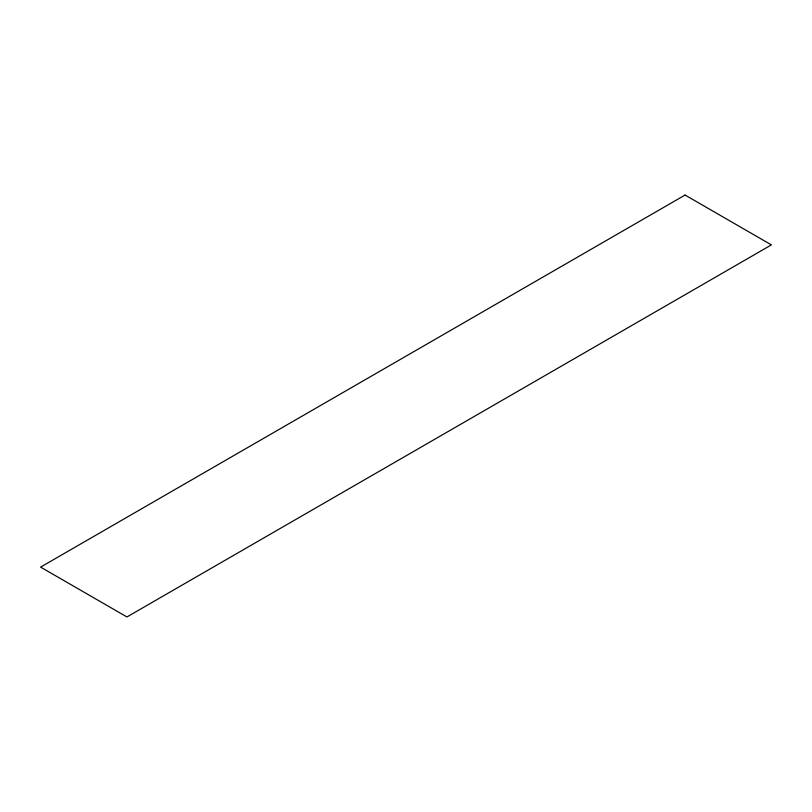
<?xml version="1.0" encoding="UTF-8"?>
<svg xmlns="http://www.w3.org/2000/svg" width="812" height="812" viewBox="0 0 812 812"><rect width="100%" height="100%" fill="white"/><g stroke="black" fill="none" stroke-linecap="round" stroke-linejoin="round"><path stroke-width="1.22" d="M685.064 195.042L40.6 567.111L126.936 616.958L771.4 244.889L685.064 195.042"/></g></svg>
